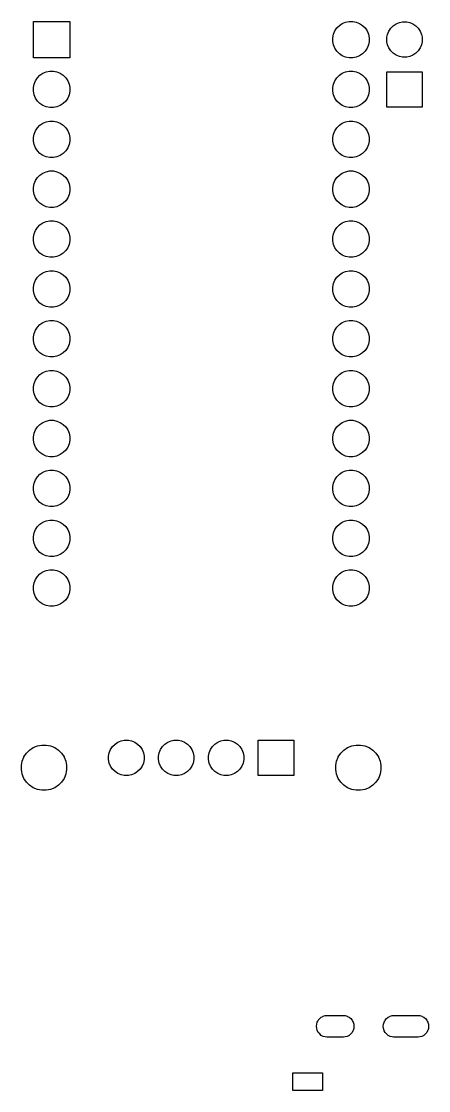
# Model space of a CAD drawing. Extents: x 70 to 347, y -163 to -55.
# Drawn here: x 326.4 to 347.2, y -111.3 to -56.9 of the extents above; entities that cross this region are included whole.
import ezdxf

# ---------------------------------------------------------------- set-up
doc = ezdxf.new("R2010")
doc.units = 0
doc.layers.add('BLACK', color=7, linetype='CONTINUOUS')

msp = doc.modelspace()

# ---------------------------------------------------------------- linework, layer by layer
at = {"layer": 'BLACK', "linetype": 'CONTINUOUS'}
for p, q in [((327.055, -58.741), (327.055, -56.8864)), ((327.055, -56.8864), (328.91, -56.8864)), ((328.91, -56.8864), (328.91, -58.741)), ((342.502, -57.2226), (342.631, -57.0934)), ((342.631, -57.0934), (342.783, -56.9919)), ((342.783, -56.9919), (342.952, -56.922)), ((342.952, -56.922), (343.131, -56.8864)), ((343.131, -56.8864), (343.314, -56.8864)), ((343.314, -56.8864), (343.493, -56.922)), ((343.493, -56.922), (343.662, -56.9919)), ((343.662, -56.9919), (343.814, -57.0934)), ((343.814, -57.0934), (343.943, -57.2226)), ((345.253, -57.2368), (345.378, -57.1113)), ((345.378, -57.1113), (345.526, -57.0127)), ((345.526, -57.0127), (345.69, -56.9448)), ((345.69, -56.9448), (345.839, -56.9151)), ((345.839, -56.9151), (345.864, -56.9102)), ((345.864, -56.9102), (346.041, -56.9102)), ((346.041, -56.9102), (346.066, -56.9151)), ((346.066, -56.9151), (346.215, -56.9448)), ((346.215, -56.9448), (346.379, -57.0127)), ((346.379, -57.0127), (346.527, -57.1113)), ((346.527, -57.1113), (346.652, -57.2368)), ((342.295, -57.7224), (342.331, -57.5432)), ((342.295, -57.905), (342.295, -57.7224)), ((342.331, -57.5432), (342.401, -57.3745)), ((342.401, -57.3745), (342.502, -57.2226)), ((343.943, -57.2226), (344.044, -57.3745)), ((344.044, -57.3745), (344.114, -57.5432)), ((344.114, -57.5432), (344.15, -57.7224)), ((344.15, -57.7224), (344.15, -57.905)), ((345.052, -57.7225), (345.057, -57.6977)), ((345.052, -57.8999), (345.052, -57.7225)), ((345.057, -57.6977), (345.086, -57.5484)), ((345.086, -57.5484), (345.154, -57.3844)), ((345.154, -57.3844), (345.253, -57.2368)), ((346.652, -57.2368), (346.751, -57.3844)), ((346.751, -57.3844), (346.819, -57.5484)), ((346.819, -57.5484), (346.849, -57.6977)), ((346.849, -57.6977), (346.854, -57.7225)), ((346.854, -57.7225), (346.854, -57.8999)), ((342.331, -58.0842), (342.295, -57.905)), ((342.401, -58.2529), (342.331, -58.0842)), ((342.502, -58.4048), (342.401, -58.2529)), ((344.044, -58.2529), (343.943, -58.4048)), ((344.114, -58.0842), (344.044, -58.2529)), ((344.15, -57.905), (344.114, -58.0842)), ((345.057, -57.9247), (345.052, -57.8999)), ((345.086, -58.074), (345.057, -57.9247)), ((345.154, -58.238), (345.086, -58.074)), ((345.253, -58.3856), (345.154, -58.238)), ((346.751, -58.238), (346.652, -58.3856)), ((346.819, -58.074), (346.751, -58.238)), ((346.849, -57.9247), (346.819, -58.074)), ((346.854, -57.8999), (346.849, -57.9247)), ((328.91, -58.741), (327.055, -58.741)), ((342.631, -58.534), (342.502, -58.4048)), ((342.783, -58.6355), (342.631, -58.534)), ((342.952, -58.7054), (342.783, -58.6355)), ((343.131, -58.741), (342.952, -58.7054)), ((343.314, -58.741), (343.131, -58.741)), ((343.493, -58.7054), (343.314, -58.741)), ((343.662, -58.6355), (343.493, -58.7054)), ((343.814, -58.534), (343.662, -58.6355)), ((343.943, -58.4048), (343.814, -58.534)), ((345.378, -58.5111), (345.253, -58.3856)), ((345.526, -58.6097), (345.378, -58.5111)), ((345.69, -58.6776), (345.526, -58.6097)), ((345.839, -58.7073), (345.69, -58.6776)), ((345.864, -58.7122), (345.839, -58.7073)), ((346.041, -58.7122), (345.864, -58.7122)), ((346.066, -58.7073), (346.041, -58.7122)), ((346.215, -58.6776), (346.066, -58.7073)), ((346.379, -58.6097), (346.215, -58.6776)), ((346.527, -58.5111), (346.379, -58.6097)), ((346.652, -58.3856), (346.527, -58.5111)), ((327.161, -59.9145), (327.262, -59.7626)), ((327.262, -59.7626), (327.391, -59.6334)), ((327.391, -59.6334), (327.543, -59.5319)), ((327.543, -59.5319), (327.712, -59.462)), ((327.712, -59.462), (327.891, -59.4264)), ((327.891, -59.4264), (328.074, -59.4264)), ((328.074, -59.4264), (328.253, -59.462)), ((328.253, -59.462), (328.422, -59.5319)), ((328.422, -59.5319), (328.574, -59.6334)), ((328.574, -59.6334), (328.703, -59.7626)), ((328.703, -59.7626), (328.804, -59.9145)), ((342.401, -59.9145), (342.502, -59.7626)), ((342.502, -59.7626), (342.631, -59.6334)), ((342.631, -59.6334), (342.783, -59.5319)), ((342.783, -59.5319), (342.952, -59.462)), ((342.952, -59.462), (343.131, -59.4264)), ((343.131, -59.4264), (343.314, -59.4264)), ((343.314, -59.4264), (343.493, -59.462)), ((343.493, -59.462), (343.662, -59.5319)), ((343.662, -59.5319), (343.814, -59.6334)), ((343.814, -59.6334), (343.943, -59.7626)), ((343.943, -59.7626), (344.044, -59.9145)), ((345.052, -61.2522), (345.052, -59.4502)), ((345.052, -59.4502), (346.854, -59.4502)), ((346.854, -59.4502), (346.854, -61.2522)), ((327.055, -60.2624), (327.091, -60.0832)), ((327.055, -60.445), (327.055, -60.2624)), ((327.091, -60.6242), (327.055, -60.445)), ((327.091, -60.0832), (327.161, -59.9145)), ((328.804, -59.9145), (328.874, -60.0832)), ((328.874, -60.0832), (328.91, -60.2624)), ((328.91, -60.445), (328.874, -60.6242)), ((328.91, -60.2624), (328.91, -60.445)), ((342.295, -60.2624), (342.331, -60.0832)), ((342.295, -60.445), (342.295, -60.2624)), ((342.331, -60.6242), (342.295, -60.445)), ((342.331, -60.0832), (342.401, -59.9145)), ((344.044, -59.9145), (344.114, -60.0832)), ((344.114, -60.0832), (344.15, -60.2624)), ((344.15, -60.445), (344.114, -60.6242)), ((344.15, -60.2624), (344.15, -60.445)), ((327.161, -60.7929), (327.091, -60.6242)), ((327.262, -60.9448), (327.161, -60.7929)), ((327.391, -61.074), (327.262, -60.9448)), ((328.703, -60.9448), (328.574, -61.074)), ((328.804, -60.7929), (328.703, -60.9448)), ((328.874, -60.6242), (328.804, -60.7929)), ((342.401, -60.7929), (342.331, -60.6242)), ((342.502, -60.9448), (342.401, -60.7929)), ((342.631, -61.074), (342.502, -60.9448)), ((343.943, -60.9448), (343.814, -61.074)), ((344.044, -60.7929), (343.943, -60.9448)), ((344.114, -60.6242), (344.044, -60.7929)), ((327.543, -61.1755), (327.391, -61.074)), ((327.712, -61.2454), (327.543, -61.1755)), ((327.891, -61.281), (327.712, -61.2454)), ((328.074, -61.281), (327.891, -61.281)), ((328.253, -61.2454), (328.074, -61.281)), ((328.422, -61.1755), (328.253, -61.2454)), ((328.574, -61.074), (328.422, -61.1755)), ((342.783, -61.1755), (342.631, -61.074)), ((342.952, -61.2454), (342.783, -61.1755)), ((343.131, -61.281), (342.952, -61.2454)), ((343.314, -61.281), (343.131, -61.281)), ((343.493, -61.2454), (343.314, -61.281)), ((343.662, -61.1755), (343.493, -61.2454)), ((343.814, -61.074), (343.662, -61.1755)), ((346.854, -61.2522), (345.052, -61.2522)), ((327.391, -62.1734), (327.543, -62.0719)), ((327.543, -62.0719), (327.712, -62.002)), ((327.712, -62.002), (327.891, -61.9664)), ((327.891, -61.9664), (328.074, -61.9664)), ((328.074, -61.9664), (328.253, -62.002)), ((328.253, -62.002), (328.422, -62.0719)), ((328.422, -62.0719), (328.574, -62.1734)), ((342.631, -62.1734), (342.783, -62.0719)), ((342.783, -62.0719), (342.952, -62.002)), ((342.952, -62.002), (343.131, -61.9664)), ((343.131, -61.9664), (343.314, -61.9664)), ((343.314, -61.9664), (343.493, -62.002)), ((343.493, -62.002), (343.662, -62.0719)), ((343.662, -62.0719), (343.814, -62.1734)), ((327.055, -62.8024), (327.091, -62.6232)), ((327.091, -62.6232), (327.161, -62.4545)), ((327.161, -62.4545), (327.262, -62.3026)), ((327.262, -62.3026), (327.391, -62.1734)), ((328.574, -62.1734), (328.703, -62.3026)), ((328.703, -62.3026), (328.804, -62.4545)), ((328.804, -62.4545), (328.874, -62.6232)), ((328.874, -62.6232), (328.91, -62.8024)), ((342.295, -62.8024), (342.331, -62.6232)), ((342.331, -62.6232), (342.401, -62.4545)), ((342.401, -62.4545), (342.502, -62.3026)), ((342.502, -62.3026), (342.631, -62.1734)), ((343.814, -62.1734), (343.943, -62.3026)), ((343.943, -62.3026), (344.044, -62.4545)), ((344.044, -62.4545), (344.114, -62.6232)), ((344.114, -62.6232), (344.15, -62.8024)), ((327.055, -62.985), (327.055, -62.8024)), ((327.091, -63.1642), (327.055, -62.985)), ((327.161, -63.3329), (327.091, -63.1642)), ((328.874, -63.1642), (328.804, -63.3329)), ((328.91, -62.985), (328.874, -63.1642)), ((328.91, -62.8024), (328.91, -62.985)), ((342.295, -62.985), (342.295, -62.8024)), ((342.331, -63.1642), (342.295, -62.985)), ((342.401, -63.3329), (342.331, -63.1642)), ((344.114, -63.1642), (344.044, -63.3329)), ((344.15, -62.985), (344.114, -63.1642)), ((344.15, -62.8024), (344.15, -62.985)), ((327.262, -63.4848), (327.161, -63.3329)), ((327.391, -63.614), (327.262, -63.4848)), ((327.543, -63.7155), (327.391, -63.614)), ((327.712, -63.7854), (327.543, -63.7155)), ((328.422, -63.7155), (328.253, -63.7854)), ((328.574, -63.614), (328.422, -63.7155)), ((328.703, -63.4848), (328.574, -63.614)), ((328.804, -63.3329), (328.703, -63.4848)), ((342.502, -63.4848), (342.401, -63.3329)), ((342.631, -63.614), (342.502, -63.4848)), ((342.783, -63.7155), (342.631, -63.614)), ((342.952, -63.7854), (342.783, -63.7155)), ((343.662, -63.7155), (343.493, -63.7854)), ((343.814, -63.614), (343.662, -63.7155)), ((343.943, -63.4848), (343.814, -63.614)), ((344.044, -63.3329), (343.943, -63.4848)), ((327.891, -63.821), (327.712, -63.7854)), ((328.074, -63.821), (327.891, -63.821)), ((328.253, -63.7854), (328.074, -63.821)), ((343.131, -63.821), (342.952, -63.7854)), ((343.314, -63.821), (343.131, -63.821)), ((343.493, -63.7854), (343.314, -63.821)), ((327.262, -64.8426), (327.391, -64.7134)), ((327.391, -64.7134), (327.543, -64.6119)), ((327.543, -64.6119), (327.712, -64.542)), ((327.712, -64.542), (327.891, -64.5064)), ((327.891, -64.5064), (328.074, -64.5064)), ((328.074, -64.5064), (328.253, -64.542)), ((328.253, -64.542), (328.422, -64.6119)), ((328.422, -64.6119), (328.574, -64.7134)), ((328.574, -64.7134), (328.703, -64.8426)), ((342.502, -64.8426), (342.631, -64.7134)), ((342.631, -64.7134), (342.783, -64.6119)), ((342.783, -64.6119), (342.952, -64.542)), ((342.952, -64.542), (343.131, -64.5064)), ((343.131, -64.5064), (343.314, -64.5064)), ((343.314, -64.5064), (343.493, -64.542)), ((343.493, -64.542), (343.662, -64.6119)), ((343.662, -64.6119), (343.814, -64.7134)), ((343.814, -64.7134), (343.943, -64.8426)), ((327.055, -65.3424), (327.091, -65.1632)), ((327.055, -65.525), (327.055, -65.3424)), ((327.091, -65.1632), (327.161, -64.9945)), ((327.161, -64.9945), (327.262, -64.8426)), ((328.703, -64.8426), (328.804, -64.9945)), ((328.804, -64.9945), (328.874, -65.1632)), ((328.874, -65.1632), (328.91, -65.3424)), ((328.91, -65.3424), (328.91, -65.525)), ((342.295, -65.3424), (342.331, -65.1632)), ((342.295, -65.525), (342.295, -65.3424)), ((342.331, -65.1632), (342.401, -64.9945)), ((342.401, -64.9945), (342.502, -64.8426)), ((343.943, -64.8426), (344.044, -64.9945)), ((344.044, -64.9945), (344.114, -65.1632)), ((344.114, -65.1632), (344.15, -65.3424)), ((344.15, -65.3424), (344.15, -65.525)), ((327.091, -65.7042), (327.055, -65.525)), ((327.161, -65.8729), (327.091, -65.7042)), ((327.262, -66.0248), (327.161, -65.8729)), ((328.804, -65.8729), (328.703, -66.0248)), ((328.874, -65.7042), (328.804, -65.8729)), ((328.91, -65.525), (328.874, -65.7042)), ((342.331, -65.7042), (342.295, -65.525)), ((342.401, -65.8729), (342.331, -65.7042)), ((342.502, -66.0248), (342.401, -65.8729)), ((344.044, -65.8729), (343.943, -66.0248)), ((344.114, -65.7042), (344.044, -65.8729)), ((344.15, -65.525), (344.114, -65.7042)), ((327.391, -66.154), (327.262, -66.0248)), ((327.543, -66.2555), (327.391, -66.154)), ((327.712, -66.3254), (327.543, -66.2555)), ((327.891, -66.361), (327.712, -66.3254)), ((328.074, -66.361), (327.891, -66.361)), ((328.253, -66.3254), (328.074, -66.361)), ((328.422, -66.2555), (328.253, -66.3254)), ((328.574, -66.154), (328.422, -66.2555)), ((328.703, -66.0248), (328.574, -66.154)), ((342.631, -66.154), (342.502, -66.0248)), ((342.783, -66.2555), (342.631, -66.154)), ((342.952, -66.3254), (342.783, -66.2555)), ((343.131, -66.361), (342.952, -66.3254)), ((343.314, -66.361), (343.131, -66.361)), ((343.493, -66.3254), (343.314, -66.361)), ((343.662, -66.2555), (343.493, -66.3254)), ((343.814, -66.154), (343.662, -66.2555)), ((343.943, -66.0248), (343.814, -66.154)), ((327.161, -67.5345), (327.262, -67.3826)), ((327.262, -67.3826), (327.391, -67.2534)), ((327.391, -67.2534), (327.543, -67.1519)), ((327.543, -67.1519), (327.712, -67.082)), ((327.712, -67.082), (327.891, -67.0464)), ((327.891, -67.0464), (328.074, -67.0464)), ((328.074, -67.0464), (328.253, -67.082)), ((328.253, -67.082), (328.422, -67.1519)), ((328.422, -67.1519), (328.574, -67.2534)), ((328.574, -67.2534), (328.703, -67.3826)), ((328.703, -67.3826), (328.804, -67.5345)), ((342.401, -67.5345), (342.502, -67.3826)), ((342.502, -67.3826), (342.631, -67.2534)), ((342.631, -67.2534), (342.783, -67.1519)), ((342.783, -67.1519), (342.952, -67.082)), ((342.952, -67.082), (343.131, -67.0464)), ((343.131, -67.0464), (343.314, -67.0464)), ((343.314, -67.0464), (343.493, -67.082)), ((343.493, -67.082), (343.662, -67.1519)), ((343.662, -67.1519), (343.814, -67.2534)), ((343.814, -67.2534), (343.943, -67.3826)), ((343.943, -67.3826), (344.044, -67.5345)), ((327.055, -67.8824), (327.091, -67.7032)), ((327.055, -68.065), (327.055, -67.8824)), ((327.091, -68.2442), (327.055, -68.065)), ((327.091, -67.7032), (327.161, -67.5345)), ((328.804, -67.5345), (328.874, -67.7032)), ((328.874, -67.7032), (328.91, -67.8824)), ((328.91, -68.065), (328.874, -68.2442)), ((328.91, -67.8824), (328.91, -68.065)), ((342.295, -67.8824), (342.331, -67.7032)), ((342.295, -68.065), (342.295, -67.8824)), ((342.331, -68.2442), (342.295, -68.065)), ((342.331, -67.7032), (342.401, -67.5345)), ((344.044, -67.5345), (344.114, -67.7032)), ((344.114, -67.7032), (344.15, -67.8824)), ((344.15, -68.065), (344.114, -68.2442)), ((344.15, -67.8824), (344.15, -68.065)), ((327.161, -68.4129), (327.091, -68.2442)), ((327.262, -68.5648), (327.161, -68.4129)), ((327.391, -68.694), (327.262, -68.5648)), ((328.703, -68.5648), (328.574, -68.694)), ((328.804, -68.4129), (328.703, -68.5648)), ((328.874, -68.2442), (328.804, -68.4129)), ((342.401, -68.4129), (342.331, -68.2442)), ((342.502, -68.5648), (342.401, -68.4129)), ((342.631, -68.694), (342.502, -68.5648)), ((343.943, -68.5648), (343.814, -68.694)), ((344.044, -68.4129), (343.943, -68.5648)), ((344.114, -68.2442), (344.044, -68.4129)), ((327.543, -68.7955), (327.391, -68.694)), ((327.712, -68.8654), (327.543, -68.7955)), ((327.891, -68.901), (327.712, -68.8654)), ((328.074, -68.901), (327.891, -68.901)), ((328.253, -68.8654), (328.074, -68.901)), ((328.422, -68.7955), (328.253, -68.8654)), ((328.574, -68.694), (328.422, -68.7955)), ((342.783, -68.7955), (342.631, -68.694)), ((342.952, -68.8654), (342.783, -68.7955)), ((343.131, -68.901), (342.952, -68.8654)), ((343.314, -68.901), (343.131, -68.901)), ((343.493, -68.8654), (343.314, -68.901)), ((343.662, -68.7955), (343.493, -68.8654)), ((343.814, -68.694), (343.662, -68.7955)), ((327.391, -69.7934), (327.543, -69.6919)), ((327.543, -69.6919), (327.712, -69.622)), ((327.712, -69.622), (327.891, -69.5864)), ((327.891, -69.5864), (328.074, -69.5864)), ((328.074, -69.5864), (328.253, -69.622)), ((328.253, -69.622), (328.422, -69.6919)), ((328.422, -69.6919), (328.574, -69.7934)), ((342.631, -69.7934), (342.783, -69.6919)), ((342.783, -69.6919), (342.952, -69.622)), ((342.952, -69.622), (343.131, -69.5864)), ((343.131, -69.5864), (343.314, -69.5864)), ((343.314, -69.5864), (343.493, -69.622)), ((343.493, -69.622), (343.662, -69.6919)), ((343.662, -69.6919), (343.814, -69.7934)), ((327.055, -70.4224), (327.091, -70.2432)), ((327.091, -70.2432), (327.161, -70.0745)), ((327.161, -70.0745), (327.262, -69.9226)), ((327.262, -69.9226), (327.391, -69.7934)), ((328.574, -69.7934), (328.703, -69.9226)), ((328.703, -69.9226), (328.804, -70.0745)), ((328.804, -70.0745), (328.874, -70.2432)), ((328.874, -70.2432), (328.91, -70.4224)), ((342.295, -70.4224), (342.331, -70.2432)), ((342.331, -70.2432), (342.401, -70.0745)), ((342.401, -70.0745), (342.502, -69.9226)), ((342.502, -69.9226), (342.631, -69.7934)), ((343.814, -69.7934), (343.943, -69.9226)), ((343.943, -69.9226), (344.044, -70.0745)), ((344.044, -70.0745), (344.114, -70.2432)), ((344.114, -70.2432), (344.15, -70.4224)), ((327.055, -70.605), (327.055, -70.4224)), ((327.091, -70.7842), (327.055, -70.605)), ((327.161, -70.9529), (327.091, -70.7842)), ((328.874, -70.7842), (328.804, -70.9529)), ((328.91, -70.605), (328.874, -70.7842)), ((328.91, -70.4224), (328.91, -70.605)), ((342.295, -70.605), (342.295, -70.4224)), ((342.331, -70.7842), (342.295, -70.605)), ((342.401, -70.9529), (342.331, -70.7842)), ((344.114, -70.7842), (344.044, -70.9529)), ((344.15, -70.605), (344.114, -70.7842)), ((344.15, -70.4224), (344.15, -70.605)), ((327.262, -71.1048), (327.161, -70.9529)), ((327.391, -71.234), (327.262, -71.1048)), ((327.543, -71.3355), (327.391, -71.234)), ((327.712, -71.4054), (327.543, -71.3355)), ((328.422, -71.3355), (328.253, -71.4054)), ((328.574, -71.234), (328.422, -71.3355)), ((328.703, -71.1048), (328.574, -71.234)), ((328.804, -70.9529), (328.703, -71.1048)), ((342.502, -71.1048), (342.401, -70.9529)), ((342.631, -71.234), (342.502, -71.1048)), ((342.783, -71.3355), (342.631, -71.234)), ((342.952, -71.4054), (342.783, -71.3355)), ((343.662, -71.3355), (343.493, -71.4054)), ((343.814, -71.234), (343.662, -71.3355)), ((343.943, -71.1048), (343.814, -71.234)), ((344.044, -70.9529), (343.943, -71.1048)), ((327.891, -71.441), (327.712, -71.4054)), ((328.074, -71.441), (327.891, -71.441)), ((328.253, -71.4054), (328.074, -71.441)), ((343.131, -71.441), (342.952, -71.4054)), ((343.314, -71.441), (343.131, -71.441)), ((343.493, -71.4054), (343.314, -71.441)), ((327.262, -72.4626), (327.391, -72.3334)), ((327.391, -72.3334), (327.543, -72.2319)), ((327.543, -72.2319), (327.712, -72.162)), ((327.712, -72.162), (327.891, -72.1264)), ((327.891, -72.1264), (328.074, -72.1264)), ((328.074, -72.1264), (328.253, -72.162)), ((328.253, -72.162), (328.422, -72.2319)), ((328.422, -72.2319), (328.574, -72.3334)), ((328.574, -72.3334), (328.703, -72.4626)), ((342.502, -72.4626), (342.631, -72.3334)), ((342.631, -72.3334), (342.783, -72.2319)), ((342.783, -72.2319), (342.952, -72.162)), ((342.952, -72.162), (343.131, -72.1264)), ((343.131, -72.1264), (343.314, -72.1264)), ((343.314, -72.1264), (343.493, -72.162)), ((343.493, -72.162), (343.662, -72.2319)), ((343.662, -72.2319), (343.814, -72.3334)), ((343.814, -72.3334), (343.943, -72.4626)), ((327.055, -72.9624), (327.091, -72.7832)), ((327.055, -73.145), (327.055, -72.9624)), ((327.091, -72.7832), (327.161, -72.6145)), ((327.161, -72.6145), (327.262, -72.4626)), ((328.703, -72.4626), (328.804, -72.6145)), ((328.804, -72.6145), (328.874, -72.7832)), ((328.874, -72.7832), (328.91, -72.9624)), ((328.91, -72.9624), (328.91, -73.145)), ((342.295, -72.9624), (342.331, -72.7832)), ((342.295, -73.145), (342.295, -72.9624)), ((342.331, -72.7832), (342.401, -72.6145)), ((342.401, -72.6145), (342.502, -72.4626)), ((343.943, -72.4626), (344.044, -72.6145)), ((344.044, -72.6145), (344.114, -72.7832)), ((344.114, -72.7832), (344.15, -72.9624)), ((344.15, -72.9624), (344.15, -73.145)), ((327.091, -73.3242), (327.055, -73.145)), ((327.161, -73.4929), (327.091, -73.3242)), ((327.262, -73.6448), (327.161, -73.4929)), ((328.804, -73.4929), (328.703, -73.6448)), ((328.874, -73.3242), (328.804, -73.4929)), ((328.91, -73.145), (328.874, -73.3242)), ((342.331, -73.3242), (342.295, -73.145)), ((342.401, -73.4929), (342.331, -73.3242)), ((342.502, -73.6448), (342.401, -73.4929)), ((344.044, -73.4929), (343.943, -73.6448)), ((344.114, -73.3242), (344.044, -73.4929)), ((344.15, -73.145), (344.114, -73.3242)), ((327.391, -73.774), (327.262, -73.6448)), ((327.543, -73.8755), (327.391, -73.774)), ((327.712, -73.9454), (327.543, -73.8755)), ((327.891, -73.981), (327.712, -73.9454)), ((328.074, -73.981), (327.891, -73.981)), ((328.253, -73.9454), (328.074, -73.981)), ((328.422, -73.8755), (328.253, -73.9454)), ((328.574, -73.774), (328.422, -73.8755)), ((328.703, -73.6448), (328.574, -73.774)), ((342.631, -73.774), (342.502, -73.6448)), ((342.783, -73.8755), (342.631, -73.774)), ((342.952, -73.9454), (342.783, -73.8755)), ((343.131, -73.981), (342.952, -73.9454)), ((343.314, -73.981), (343.131, -73.981)), ((343.493, -73.9454), (343.314, -73.981)), ((343.662, -73.8755), (343.493, -73.9454)), ((343.814, -73.774), (343.662, -73.8755)), ((343.943, -73.6448), (343.814, -73.774)), ((327.091, -75.3232), (327.161, -75.1545)), ((327.161, -75.1545), (327.262, -75.0026)), ((327.262, -75.0026), (327.391, -74.8734)), ((327.391, -74.8734), (327.543, -74.7719)), ((327.543, -74.7719), (327.712, -74.702)), ((327.712, -74.702), (327.891, -74.6664)), ((327.891, -74.6664), (328.074, -74.6664)), ((328.074, -74.6664), (328.253, -74.702)), ((328.253, -74.702), (328.422, -74.7719)), ((328.422, -74.7719), (328.574, -74.8734)), ((328.574, -74.8734), (328.703, -75.0026)), ((328.703, -75.0026), (328.804, -75.1545)), ((328.804, -75.1545), (328.874, -75.3232)), ((342.331, -75.3232), (342.401, -75.1545)), ((342.401, -75.1545), (342.502, -75.0026)), ((342.502, -75.0026), (342.631, -74.8734)), ((342.631, -74.8734), (342.783, -74.7719)), ((342.783, -74.7719), (342.952, -74.702)), ((342.952, -74.702), (343.131, -74.6664)), ((343.131, -74.6664), (343.314, -74.6664)), ((343.314, -74.6664), (343.493, -74.702)), ((343.493, -74.702), (343.662, -74.7719)), ((343.662, -74.7719), (343.814, -74.8734)), ((343.814, -74.8734), (343.943, -75.0026)), ((343.943, -75.0026), (344.044, -75.1545)), ((344.044, -75.1545), (344.114, -75.3232)), ((327.055, -75.5024), (327.091, -75.3232)), ((327.055, -75.685), (327.055, -75.5024)), ((327.091, -75.8642), (327.055, -75.685)), ((328.874, -75.3232), (328.91, -75.5024)), ((328.91, -75.685), (328.874, -75.8642)), ((328.91, -75.5024), (328.91, -75.685)), ((342.295, -75.5024), (342.331, -75.3232)), ((342.295, -75.685), (342.295, -75.5024)), ((342.331, -75.8642), (342.295, -75.685)), ((344.114, -75.3232), (344.15, -75.5024)), ((344.15, -75.685), (344.114, -75.8642)), ((344.15, -75.5024), (344.15, -75.685)), ((327.161, -76.0329), (327.091, -75.8642)), ((327.262, -76.1848), (327.161, -76.0329)), ((327.391, -76.314), (327.262, -76.1848)), ((328.703, -76.1848), (328.574, -76.314)), ((328.804, -76.0329), (328.703, -76.1848)), ((328.874, -75.8642), (328.804, -76.0329)), ((342.401, -76.0329), (342.331, -75.8642)), ((342.502, -76.1848), (342.401, -76.0329)), ((342.631, -76.314), (342.502, -76.1848)), ((343.943, -76.1848), (343.814, -76.314)), ((344.044, -76.0329), (343.943, -76.1848)), ((344.114, -75.8642), (344.044, -76.0329)), ((327.543, -76.4155), (327.391, -76.314)), ((327.712, -76.4854), (327.543, -76.4155)), ((327.891, -76.521), (327.712, -76.4854)), ((328.074, -76.521), (327.891, -76.521)), ((328.253, -76.4854), (328.074, -76.521)), ((328.422, -76.4155), (328.253, -76.4854)), ((328.574, -76.314), (328.422, -76.4155)), ((342.783, -76.4155), (342.631, -76.314)), ((342.952, -76.4854), (342.783, -76.4155)), ((343.131, -76.521), (342.952, -76.4854)), ((343.314, -76.521), (343.131, -76.521)), ((343.493, -76.4854), (343.314, -76.521)), ((343.662, -76.4155), (343.493, -76.4854)), ((343.814, -76.314), (343.662, -76.4155)), ((327.391, -77.4134), (327.543, -77.3119)), ((327.543, -77.3119), (327.712, -77.242)), ((327.712, -77.242), (327.891, -77.2064)), ((327.891, -77.2064), (328.074, -77.2064)), ((328.074, -77.2064), (328.253, -77.242)), ((328.253, -77.242), (328.422, -77.3119)), ((328.422, -77.3119), (328.574, -77.4134)), ((342.631, -77.4134), (342.783, -77.3119)), ((342.783, -77.3119), (342.952, -77.242)), ((342.952, -77.242), (343.131, -77.2064)), ((343.131, -77.2064), (343.314, -77.2064)), ((343.314, -77.2064), (343.493, -77.242)), ((343.493, -77.242), (343.662, -77.3119)), ((343.662, -77.3119), (343.814, -77.4134)), ((327.055, -78.0424), (327.091, -77.8632)), ((327.091, -77.8632), (327.161, -77.6945)), ((327.161, -77.6945), (327.262, -77.5426)), ((327.262, -77.5426), (327.391, -77.4134)), ((328.574, -77.4134), (328.703, -77.5426)), ((328.703, -77.5426), (328.804, -77.6945)), ((328.804, -77.6945), (328.874, -77.8632)), ((328.874, -77.8632), (328.91, -78.0424)), ((342.295, -78.0424), (342.331, -77.8632)), ((342.331, -77.8632), (342.401, -77.6945)), ((342.401, -77.6945), (342.502, -77.5426)), ((342.502, -77.5426), (342.631, -77.4134)), ((343.814, -77.4134), (343.943, -77.5426)), ((343.943, -77.5426), (344.044, -77.6945)), ((344.044, -77.6945), (344.114, -77.8632)), ((344.114, -77.8632), (344.15, -78.0424)), ((327.055, -78.225), (327.055, -78.0424)), ((327.091, -78.4042), (327.055, -78.225)), ((327.161, -78.5729), (327.091, -78.4042)), ((328.874, -78.4042), (328.804, -78.5729)), ((328.91, -78.225), (328.874, -78.4042)), ((328.91, -78.0424), (328.91, -78.225)), ((342.295, -78.225), (342.295, -78.0424)), ((342.331, -78.4042), (342.295, -78.225)), ((342.401, -78.5729), (342.331, -78.4042)), ((344.114, -78.4042), (344.044, -78.5729)), ((344.15, -78.225), (344.114, -78.4042)), ((344.15, -78.0424), (344.15, -78.225)), ((327.262, -78.7248), (327.161, -78.5729)), ((327.391, -78.854), (327.262, -78.7248)), ((327.543, -78.9555), (327.391, -78.854)), ((327.712, -79.0254), (327.543, -78.9555)), ((328.422, -78.9555), (328.253, -79.0254)), ((328.574, -78.854), (328.422, -78.9555)), ((328.703, -78.7248), (328.574, -78.854)), ((328.804, -78.5729), (328.703, -78.7248)), ((342.502, -78.7248), (342.401, -78.5729)), ((342.631, -78.854), (342.502, -78.7248)), ((342.783, -78.9555), (342.631, -78.854)), ((342.952, -79.0254), (342.783, -78.9555)), ((343.662, -78.9555), (343.493, -79.0254)), ((343.814, -78.854), (343.662, -78.9555)), ((343.943, -78.7248), (343.814, -78.854)), ((344.044, -78.5729), (343.943, -78.7248)), ((327.891, -79.061), (327.712, -79.0254)), ((328.074, -79.061), (327.891, -79.061)), ((328.253, -79.0254), (328.074, -79.061)), ((343.131, -79.061), (342.952, -79.0254)), ((343.314, -79.061), (343.131, -79.061)), ((343.493, -79.0254), (343.314, -79.061)), ((327.262, -80.0826), (327.391, -79.9534)), ((327.391, -79.9534), (327.543, -79.8519)), ((327.543, -79.8519), (327.712, -79.782)), ((327.712, -79.782), (327.891, -79.7464)), ((327.891, -79.7464), (328.074, -79.7464)), ((328.074, -79.7464), (328.253, -79.782)), ((328.253, -79.782), (328.422, -79.8519)), ((328.422, -79.8519), (328.574, -79.9534)), ((328.574, -79.9534), (328.703, -80.0826)), ((342.502, -80.0826), (342.631, -79.9534)), ((342.631, -79.9534), (342.783, -79.8519)), ((342.783, -79.8519), (342.952, -79.782)), ((342.952, -79.782), (343.131, -79.7464)), ((343.131, -79.7464), (343.314, -79.7464)), ((343.314, -79.7464), (343.493, -79.782)), ((343.493, -79.782), (343.662, -79.8519)), ((343.662, -79.8519), (343.814, -79.9534)), ((343.814, -79.9534), (343.943, -80.0826)), ((327.055, -80.5824), (327.091, -80.4032)), ((327.055, -80.765), (327.055, -80.5824)), ((327.091, -80.4032), (327.161, -80.2345)), ((327.161, -80.2345), (327.262, -80.0826)), ((328.703, -80.0826), (328.804, -80.2345)), ((328.804, -80.2345), (328.874, -80.4032)), ((328.874, -80.4032), (328.91, -80.5824)), ((328.91, -80.5824), (328.91, -80.765)), ((342.295, -80.5824), (342.331, -80.4032)), ((342.295, -80.765), (342.295, -80.5824)), ((342.331, -80.4032), (342.401, -80.2345)), ((342.401, -80.2345), (342.502, -80.0826)), ((343.943, -80.0826), (344.044, -80.2345)), ((344.044, -80.2345), (344.114, -80.4032)), ((344.114, -80.4032), (344.15, -80.5824)), ((344.15, -80.5824), (344.15, -80.765)), ((327.091, -80.9442), (327.055, -80.765)), ((327.161, -81.1129), (327.091, -80.9442)), ((327.262, -81.2648), (327.161, -81.1129)), ((328.804, -81.1129), (328.703, -81.2648)), ((328.874, -80.9442), (328.804, -81.1129)), ((328.91, -80.765), (328.874, -80.9442)), ((342.331, -80.9442), (342.295, -80.765)), ((342.401, -81.1129), (342.331, -80.9442)), ((342.502, -81.2648), (342.401, -81.1129)), ((344.044, -81.1129), (343.943, -81.2648)), ((344.114, -80.9442), (344.044, -81.1129)), ((344.15, -80.765), (344.114, -80.9442)), ((327.391, -81.394), (327.262, -81.2648)), ((327.543, -81.4955), (327.391, -81.394)), ((327.712, -81.5654), (327.543, -81.4955)), ((327.891, -81.601), (327.712, -81.5654)), ((328.074, -81.601), (327.891, -81.601)), ((328.253, -81.5654), (328.074, -81.601)), ((328.422, -81.4955), (328.253, -81.5654)), ((328.574, -81.394), (328.422, -81.4955)), ((328.703, -81.2648), (328.574, -81.394)), ((342.631, -81.394), (342.502, -81.2648)), ((342.783, -81.4955), (342.631, -81.394)), ((342.952, -81.5654), (342.783, -81.4955)), ((343.131, -81.601), (342.952, -81.5654)), ((343.314, -81.601), (343.131, -81.601)), ((343.493, -81.5654), (343.314, -81.601)), ((343.662, -81.4955), (343.493, -81.5654)), ((343.814, -81.394), (343.662, -81.4955)), ((343.943, -81.2648), (343.814, -81.394)), ((327.091, -82.9432), (327.161, -82.7745)), ((327.161, -82.7745), (327.262, -82.6226)), ((327.262, -82.6226), (327.391, -82.4934)), ((327.391, -82.4934), (327.543, -82.3919)), ((327.543, -82.3919), (327.712, -82.322)), ((327.712, -82.322), (327.891, -82.2864)), ((327.891, -82.2864), (328.074, -82.2864)), ((328.074, -82.2864), (328.253, -82.322)), ((328.253, -82.322), (328.422, -82.3919)), ((328.422, -82.3919), (328.574, -82.4934)), ((328.574, -82.4934), (328.703, -82.6226)), ((328.703, -82.6226), (328.804, -82.7745)), ((328.804, -82.7745), (328.874, -82.9432)), ((342.331, -82.9432), (342.401, -82.7745)), ((342.401, -82.7745), (342.502, -82.6226)), ((342.502, -82.6226), (342.631, -82.4934)), ((342.631, -82.4934), (342.783, -82.3919)), ((342.783, -82.3919), (342.952, -82.322)), ((342.952, -82.322), (343.131, -82.2864)), ((343.131, -82.2864), (343.314, -82.2864)), ((343.314, -82.2864), (343.493, -82.322)), ((343.493, -82.322), (343.662, -82.3919)), ((343.662, -82.3919), (343.814, -82.4934)), ((343.814, -82.4934), (343.943, -82.6226)), ((343.943, -82.6226), (344.044, -82.7745)), ((344.044, -82.7745), (344.114, -82.9432)), ((327.055, -83.1224), (327.091, -82.9432)), ((327.055, -83.305), (327.055, -83.1224)), ((327.091, -83.4842), (327.055, -83.305)), ((328.874, -82.9432), (328.91, -83.1224)), ((328.91, -83.305), (328.874, -83.4842)), ((328.91, -83.1224), (328.91, -83.305)), ((342.295, -83.1224), (342.331, -82.9432)), ((342.295, -83.305), (342.295, -83.1224)), ((342.331, -83.4842), (342.295, -83.305)), ((344.114, -82.9432), (344.15, -83.1224)), ((344.15, -83.305), (344.114, -83.4842)), ((344.15, -83.1224), (344.15, -83.305)), ((327.161, -83.6529), (327.091, -83.4842)), ((327.262, -83.8048), (327.161, -83.6529)), ((327.391, -83.934), (327.262, -83.8048)), ((328.703, -83.8048), (328.574, -83.934)), ((328.804, -83.6529), (328.703, -83.8048)), ((328.874, -83.4842), (328.804, -83.6529)), ((342.401, -83.6529), (342.331, -83.4842)), ((342.502, -83.8048), (342.401, -83.6529)), ((342.631, -83.934), (342.502, -83.8048)), ((343.943, -83.8048), (343.814, -83.934)), ((344.044, -83.6529), (343.943, -83.8048)), ((344.114, -83.4842), (344.044, -83.6529)), ((327.543, -84.0355), (327.391, -83.934)), ((327.712, -84.1054), (327.543, -84.0355)), ((327.891, -84.141), (327.712, -84.1054)), ((328.074, -84.141), (327.891, -84.141)), ((328.253, -84.1054), (328.074, -84.141)), ((328.422, -84.0355), (328.253, -84.1054)), ((328.574, -83.934), (328.422, -84.0355)), ((342.783, -84.0355), (342.631, -83.934)), ((342.952, -84.1054), (342.783, -84.0355)), ((343.131, -84.141), (342.952, -84.1054)), ((343.314, -84.141), (343.131, -84.141)), ((343.493, -84.1054), (343.314, -84.141)), ((343.662, -84.0355), (343.493, -84.1054)), ((343.814, -83.934), (343.662, -84.0355)), ((327.391, -85.0334), (327.543, -84.9319)), ((327.543, -84.9319), (327.712, -84.862)), ((327.712, -84.862), (327.891, -84.8264)), ((327.891, -84.8264), (328.074, -84.8264)), ((328.074, -84.8264), (328.253, -84.862)), ((328.253, -84.862), (328.422, -84.9319)), ((328.422, -84.9319), (328.574, -85.0334)), ((342.631, -85.0334), (342.783, -84.9319)), ((342.783, -84.9319), (342.952, -84.862)), ((342.952, -84.862), (343.131, -84.8264)), ((343.131, -84.8264), (343.314, -84.8264)), ((343.314, -84.8264), (343.493, -84.862)), ((343.493, -84.862), (343.662, -84.9319)), ((343.662, -84.9319), (343.814, -85.0334)), ((327.055, -85.6624), (327.091, -85.4832)), ((327.091, -85.4832), (327.161, -85.3145)), ((327.161, -85.3145), (327.262, -85.1626)), ((327.262, -85.1626), (327.391, -85.0334)), ((328.574, -85.0334), (328.703, -85.1626)), ((328.703, -85.1626), (328.804, -85.3145)), ((328.804, -85.3145), (328.874, -85.4832)), ((328.874, -85.4832), (328.91, -85.6624)), ((342.295, -85.6624), (342.331, -85.4832)), ((342.331, -85.4832), (342.401, -85.3145)), ((342.401, -85.3145), (342.502, -85.1626)), ((342.502, -85.1626), (342.631, -85.0334)), ((343.814, -85.0334), (343.943, -85.1626)), ((343.943, -85.1626), (344.044, -85.3145)), ((344.044, -85.3145), (344.114, -85.4832)), ((344.114, -85.4832), (344.15, -85.6624)), ((327.055, -85.845), (327.055, -85.6624)), ((327.091, -86.0242), (327.055, -85.845)), ((327.161, -86.1929), (327.091, -86.0242)), ((328.874, -86.0242), (328.804, -86.1929)), ((328.91, -85.845), (328.874, -86.0242)), ((328.91, -85.6624), (328.91, -85.845)), ((342.295, -85.845), (342.295, -85.6624)), ((342.331, -86.0242), (342.295, -85.845)), ((342.401, -86.1929), (342.331, -86.0242)), ((344.114, -86.0242), (344.044, -86.1929)), ((344.15, -85.845), (344.114, -86.0242)), ((344.15, -85.6624), (344.15, -85.845)), ((327.262, -86.3448), (327.161, -86.1929)), ((327.391, -86.474), (327.262, -86.3448)), ((327.543, -86.5755), (327.391, -86.474)), ((327.712, -86.6454), (327.543, -86.5755)), ((328.422, -86.5755), (328.253, -86.6454)), ((328.574, -86.474), (328.422, -86.5755)), ((328.703, -86.3448), (328.574, -86.474)), ((328.804, -86.1929), (328.703, -86.3448)), ((342.502, -86.3448), (342.401, -86.1929)), ((342.631, -86.474), (342.502, -86.3448)), ((342.783, -86.5755), (342.631, -86.474)), ((342.952, -86.6454), (342.783, -86.5755)), ((343.662, -86.5755), (343.493, -86.6454)), ((343.814, -86.474), (343.662, -86.5755)), ((343.943, -86.3448), (343.814, -86.474)), ((344.044, -86.1929), (343.943, -86.3448)), ((327.891, -86.681), (327.712, -86.6454)), ((328.074, -86.681), (327.891, -86.681)), ((328.253, -86.6454), (328.074, -86.681)), ((343.131, -86.681), (342.952, -86.6454)), ((343.314, -86.681), (343.131, -86.681)), ((343.493, -86.6454), (343.314, -86.681)), ((331.212, -93.7001), (331.36, -93.6015)), ((331.36, -93.6015), (331.524, -93.5336)), ((331.524, -93.5336), (331.673, -93.5039)), ((331.673, -93.5039), (331.698, -93.499)), ((331.698, -93.499), (331.875, -93.499)), ((331.875, -93.499), (331.9, -93.5039)), ((331.9, -93.5039), (332.049, -93.5336)), ((332.049, -93.5336), (332.213, -93.6015)), ((332.213, -93.6015), (332.361, -93.7001)), ((333.752, -93.7001), (333.9, -93.6015)), ((333.9, -93.6015), (334.064, -93.5336)), ((334.064, -93.5336), (334.213, -93.5039)), ((334.213, -93.5039), (334.238, -93.499)), ((334.238, -93.499), (334.415, -93.499)), ((334.415, -93.499), (334.44, -93.5039)), ((334.44, -93.5039), (334.589, -93.5336)), ((334.589, -93.5336), (334.753, -93.6015)), ((334.753, -93.6015), (334.901, -93.7001)), ((336.292, -93.7001), (336.44, -93.6015)), ((336.44, -93.6015), (336.604, -93.5336)), ((336.604, -93.5336), (336.753, -93.5039)), ((336.753, -93.5039), (336.778, -93.499)), ((336.778, -93.499), (336.955, -93.499)), ((336.955, -93.499), (336.98, -93.5039)), ((336.98, -93.5039), (337.129, -93.5336)), ((337.129, -93.5336), (337.293, -93.6015)), ((337.293, -93.6015), (337.441, -93.7001)), ((338.505, -95.301), (338.505, -93.499)), ((338.505, -93.499), (340.307, -93.499)), ((340.307, -93.499), (340.307, -95.301)), ((326.576, -94.3548), (326.702, -94.1663)), ((326.702, -94.1663), (326.863, -94.006)), ((326.863, -94.006), (327.051, -93.88)), ((327.051, -93.88), (327.261, -93.7932)), ((327.261, -93.7932), (327.372, -93.7711)), ((327.372, -93.7711), (327.483, -93.749)), ((327.483, -93.749), (327.71, -93.749)), ((327.71, -93.749), (327.821, -93.7711)), ((327.821, -93.7711), (327.932, -93.7932)), ((327.932, -93.7932), (328.142, -93.88)), ((328.142, -93.88), (328.33, -94.006)), ((328.33, -94.006), (328.49, -94.1663)), ((328.49, -94.1663), (328.616, -94.3548)), ((330.885, -94.3113), (330.92, -94.1372)), ((330.92, -94.1372), (330.988, -93.9732)), ((330.988, -93.9732), (331.087, -93.8256)), ((331.087, -93.8256), (331.212, -93.7001)), ((332.361, -93.7001), (332.486, -93.8256)), ((332.486, -93.8256), (332.585, -93.9732)), ((332.585, -93.9732), (332.653, -94.1372)), ((332.653, -94.1372), (332.687, -94.3113)), ((333.425, -94.3113), (333.46, -94.1372)), ((333.46, -94.1372), (333.528, -93.9732)), ((333.528, -93.9732), (333.627, -93.8256)), ((333.627, -93.8256), (333.752, -93.7001)), ((334.901, -93.7001), (335.026, -93.8256)), ((335.026, -93.8256), (335.125, -93.9732)), ((335.125, -93.9732), (335.193, -94.1372)), ((335.193, -94.1372), (335.227, -94.3113)), ((335.965, -94.3113), (336, -94.1372)), ((336, -94.1372), (336.068, -93.9732)), ((336.068, -93.9732), (336.167, -93.8256)), ((336.167, -93.8256), (336.292, -93.7001)), ((337.441, -93.7001), (337.566, -93.8256)), ((337.566, -93.8256), (337.665, -93.9732)), ((337.665, -93.9732), (337.733, -94.1372)), ((337.733, -94.1372), (337.767, -94.3113)), ((342.576, -94.3548), (342.702, -94.1663)), ((342.702, -94.1663), (342.863, -94.006)), ((342.863, -94.006), (343.051, -93.88)), ((343.051, -93.88), (343.261, -93.7932)), ((343.261, -93.7932), (343.372, -93.7711)), ((343.372, -93.7711), (343.483, -93.749)), ((343.483, -93.749), (343.71, -93.749)), ((343.71, -93.749), (343.821, -93.7711)), ((343.821, -93.7711), (343.932, -93.7932)), ((343.932, -93.7932), (344.142, -93.88)), ((344.142, -93.88), (344.33, -94.006)), ((344.33, -94.006), (344.49, -94.1663)), ((344.49, -94.1663), (344.616, -94.3548)), ((326.445, -94.7866), (326.47, -94.6628)), ((326.47, -94.6628), (326.49, -94.5643)), ((326.49, -94.5643), (326.571, -94.3679)), ((326.571, -94.3679), (326.576, -94.3548)), ((326.576, -94.3548), (326.576, -94.3548)), ((328.616, -94.3548), (328.616, -94.3548)), ((328.616, -94.3548), (328.622, -94.3679)), ((328.622, -94.3679), (328.703, -94.5643)), ((328.703, -94.5643), (328.723, -94.6628)), ((328.723, -94.6628), (328.747, -94.7866)), ((330.885, -94.4887), (330.885, -94.3113)), ((330.92, -94.6628), (330.885, -94.4887)), ((330.988, -94.8268), (330.92, -94.6628)), ((332.653, -94.6628), (332.585, -94.8268)), ((332.687, -94.4887), (332.653, -94.6628)), ((332.687, -94.3113), (332.687, -94.4887)), ((333.425, -94.4887), (333.425, -94.3113)), ((333.46, -94.6628), (333.425, -94.4887)), ((333.528, -94.8268), (333.46, -94.6628)), ((335.193, -94.6628), (335.125, -94.8268)), ((335.227, -94.4887), (335.193, -94.6628)), ((335.227, -94.3113), (335.227, -94.4887)), ((335.965, -94.4887), (335.965, -94.3113)), ((336, -94.6628), (335.965, -94.4887)), ((336.068, -94.8268), (336, -94.6628)), ((337.733, -94.6628), (337.665, -94.8268)), ((337.767, -94.4887), (337.733, -94.6628)), ((337.767, -94.3113), (337.767, -94.4887)), ((342.445, -94.7866), (342.47, -94.6628)), ((342.47, -94.6628), (342.49, -94.5643)), ((342.49, -94.5643), (342.571, -94.3679)), ((342.571, -94.3679), (342.576, -94.3548)), ((342.576, -94.3548), (342.576, -94.3548)), ((344.616, -94.3548), (344.616, -94.3548)), ((344.616, -94.3548), (344.622, -94.3679)), ((344.622, -94.3679), (344.703, -94.5643)), ((344.703, -94.5643), (344.723, -94.6628)), ((344.723, -94.6628), (344.747, -94.7866)), ((326.445, -95.0134), (326.445, -94.7866)), ((326.463, -95.0999), (326.445, -95.0134)), ((326.49, -95.2357), (326.463, -95.0999)), ((326.576, -95.4452), (326.49, -95.2357)), ((328.703, -95.2357), (328.616, -95.4452)), ((328.73, -95.0999), (328.703, -95.2357)), ((328.747, -95.0134), (328.73, -95.0999)), ((328.747, -94.7866), (328.747, -95.0134)), ((331.087, -94.9744), (330.988, -94.8268)), ((331.212, -95.0999), (331.087, -94.9744)), ((331.36, -95.1985), (331.212, -95.0999)), ((331.524, -95.2664), (331.36, -95.1985)), ((331.669, -95.2952), (331.524, -95.2664)), ((331.698, -95.301), (331.669, -95.2952)), ((331.875, -95.301), (331.698, -95.301)), ((331.904, -95.2952), (331.875, -95.301)), ((332.049, -95.2664), (331.904, -95.2952)), ((332.213, -95.1985), (332.049, -95.2664)), ((332.361, -95.0999), (332.213, -95.1985)), ((332.486, -94.9744), (332.361, -95.0999)), ((332.585, -94.8268), (332.486, -94.9744)), ((333.627, -94.9744), (333.528, -94.8268)), ((333.752, -95.0999), (333.627, -94.9744)), ((333.9, -95.1985), (333.752, -95.0999)), ((334.064, -95.2664), (333.9, -95.1985)), ((334.209, -95.2952), (334.064, -95.2664)), ((334.238, -95.301), (334.209, -95.2952)), ((334.415, -95.301), (334.238, -95.301)), ((334.444, -95.2952), (334.415, -95.301)), ((334.589, -95.2664), (334.444, -95.2952)), ((334.753, -95.1985), (334.589, -95.2664)), ((334.901, -95.0999), (334.753, -95.1985)), ((335.026, -94.9744), (334.901, -95.0999)), ((335.125, -94.8268), (335.026, -94.9744)), ((336.167, -94.9744), (336.068, -94.8268)), ((336.292, -95.0999), (336.167, -94.9744)), ((336.44, -95.1985), (336.292, -95.0999)), ((336.604, -95.2664), (336.44, -95.1985)), ((336.749, -95.2952), (336.604, -95.2664)), ((336.778, -95.301), (336.749, -95.2952)), ((336.955, -95.301), (336.778, -95.301)), ((336.984, -95.2952), (336.955, -95.301)), ((337.129, -95.2664), (336.984, -95.2952)), ((337.293, -95.1985), (337.129, -95.2664)), ((337.441, -95.0999), (337.293, -95.1985)), ((337.566, -94.9744), (337.441, -95.0999)), ((337.665, -94.8268), (337.566, -94.9744)), ((340.307, -95.301), (338.505, -95.301)), ((342.445, -95.0134), (342.445, -94.7866)), ((342.463, -95.0999), (342.445, -95.0134)), ((342.49, -95.2357), (342.463, -95.0999)), ((342.576, -95.4452), (342.49, -95.2357)), ((344.703, -95.2357), (344.616, -95.4452)), ((344.73, -95.0999), (344.703, -95.2357)), ((344.747, -95.0134), (344.73, -95.0999)), ((344.747, -94.7866), (344.747, -95.0134)), ((326.702, -95.6337), (326.576, -95.4452)), ((326.863, -95.794), (326.702, -95.6337)), ((327.051, -95.92), (326.863, -95.794)), ((328.33, -95.794), (328.142, -95.92)), ((328.49, -95.6337), (328.33, -95.794)), ((328.616, -95.4452), (328.49, -95.6337)), ((342.702, -95.6337), (342.576, -95.4452)), ((342.863, -95.794), (342.702, -95.6337)), ((343.051, -95.92), (342.863, -95.794)), ((344.33, -95.794), (344.142, -95.92)), ((344.49, -95.6337), (344.33, -95.794)), ((344.616, -95.4452), (344.49, -95.6337)), ((327.261, -96.0068), (327.051, -95.92)), ((327.372, -96.0289), (327.261, -96.0068)), ((327.483, -96.051), (327.372, -96.0289)), ((327.71, -96.051), (327.483, -96.051)), ((327.821, -96.0289), (327.71, -96.051)), ((327.932, -96.0068), (327.821, -96.0289)), ((328.142, -95.92), (327.932, -96.0068)), ((343.261, -96.0068), (343.051, -95.92)), ((343.372, -96.0289), (343.261, -96.0068)), ((343.483, -96.051), (343.372, -96.0289)), ((343.71, -96.051), (343.483, -96.051)), ((343.821, -96.0289), (343.71, -96.051)), ((343.932, -96.0068), (343.821, -96.0289)), ((344.142, -95.92), (343.932, -96.0068)), ((341.51, -107.862), (341.54, -107.805)), ((341.54, -107.805), (341.561, -107.766)), ((341.561, -107.766), (341.63, -107.682)), ((341.63, -107.682), (341.714, -107.613)), ((341.714, -107.613), (341.794, -107.571)), ((341.794, -107.571), (341.81, -107.562)), ((341.81, -107.562), (341.914, -107.53)), ((341.914, -107.53), (341.995, -107.522)), ((341.995, -107.522), (342.849, -107.522)), ((342.849, -107.522), (342.93, -107.53)), ((342.93, -107.53), (343.033, -107.562)), ((343.033, -107.562), (343.05, -107.571)), ((343.05, -107.571), (343.129, -107.613)), ((343.129, -107.613), (343.213, -107.682)), ((343.213, -107.682), (343.282, -107.766)), ((343.282, -107.766), (343.303, -107.805)), ((343.303, -107.805), (343.333, -107.862)), ((344.91, -107.862), (344.94, -107.805)), ((344.94, -107.805), (344.961, -107.766)), ((344.961, -107.766), (345.03, -107.682)), ((345.03, -107.682), (345.114, -107.613)), ((345.114, -107.613), (345.194, -107.571)), ((345.194, -107.571), (345.21, -107.562)), ((345.21, -107.562), (345.314, -107.53)), ((345.314, -107.53), (345.395, -107.522)), ((345.395, -107.522), (346.649, -107.522)), ((346.649, -107.522), (346.73, -107.53)), ((346.73, -107.53), (346.833, -107.562)), ((346.833, -107.562), (346.85, -107.571)), ((346.85, -107.571), (346.929, -107.613)), ((346.929, -107.613), (347.013, -107.682)), ((347.013, -107.682), (347.082, -107.766)), ((347.082, -107.766), (347.103, -107.805)), ((347.103, -107.805), (347.133, -107.862)), ((341.468, -108.073), (341.479, -107.965)), ((341.479, -108.181), (341.468, -108.073)), ((341.479, -107.965), (341.51, -107.862)), ((341.51, -108.285), (341.479, -108.181)), ((341.518, -108.301), (341.51, -108.285)), ((341.561, -108.381), (341.518, -108.301)), ((343.325, -108.301), (343.282, -108.381)), ((343.333, -108.285), (343.325, -108.301)), ((343.333, -107.862), (343.365, -107.965)), ((343.365, -108.181), (343.333, -108.285)), ((343.365, -107.965), (343.375, -108.073)), ((343.375, -108.073), (343.365, -108.181)), ((344.868, -108.073), (344.879, -107.965)), ((344.879, -108.181), (344.868, -108.073)), ((344.879, -107.965), (344.91, -107.862)), ((344.91, -108.285), (344.879, -108.181)), ((344.918, -108.301), (344.91, -108.285)), ((344.961, -108.381), (344.918, -108.301)), ((347.125, -108.301), (347.082, -108.381)), ((347.133, -108.285), (347.125, -108.301)), ((347.133, -107.862), (347.165, -107.965)), ((347.165, -108.181), (347.133, -108.285)), ((347.165, -107.965), (347.175, -108.073)), ((347.175, -108.073), (347.165, -108.181)), ((341.63, -108.465), (341.561, -108.381)), ((341.714, -108.534), (341.63, -108.465)), ((341.777, -108.568), (341.714, -108.534)), ((341.81, -108.585), (341.777, -108.568)), ((341.914, -108.616), (341.81, -108.585)), ((341.995, -108.624), (341.914, -108.616)), ((342.849, -108.624), (341.995, -108.624)), ((342.93, -108.616), (342.849, -108.624)), ((343.033, -108.585), (342.93, -108.616)), ((343.066, -108.568), (343.033, -108.585)), ((343.129, -108.534), (343.066, -108.568)), ((343.213, -108.465), (343.129, -108.534)), ((343.282, -108.381), (343.213, -108.465)), ((345.03, -108.465), (344.961, -108.381)), ((345.114, -108.534), (345.03, -108.465)), ((345.177, -108.568), (345.114, -108.534)), ((345.21, -108.585), (345.177, -108.568)), ((345.314, -108.616), (345.21, -108.585)), ((345.395, -108.624), (345.314, -108.616)), ((346.649, -108.624), (345.395, -108.624)), ((346.73, -108.616), (346.649, -108.624)), ((346.833, -108.585), (346.73, -108.616)), ((346.866, -108.568), (346.833, -108.585)), ((346.929, -108.534), (346.866, -108.568)), ((347.013, -108.465), (346.929, -108.534)), ((347.082, -108.381), (347.013, -108.465)), ((340.271, -111.349), (340.271, -110.447)), ((340.271, -110.447), (341.773, -110.447)), ((341.773, -110.447), (341.773, -111.349)), ((341.773, -111.349), (340.271, -111.349))]:
    msp.add_line(p, q, dxfattribs=at)

doc.saveas('drawing.dxf')
